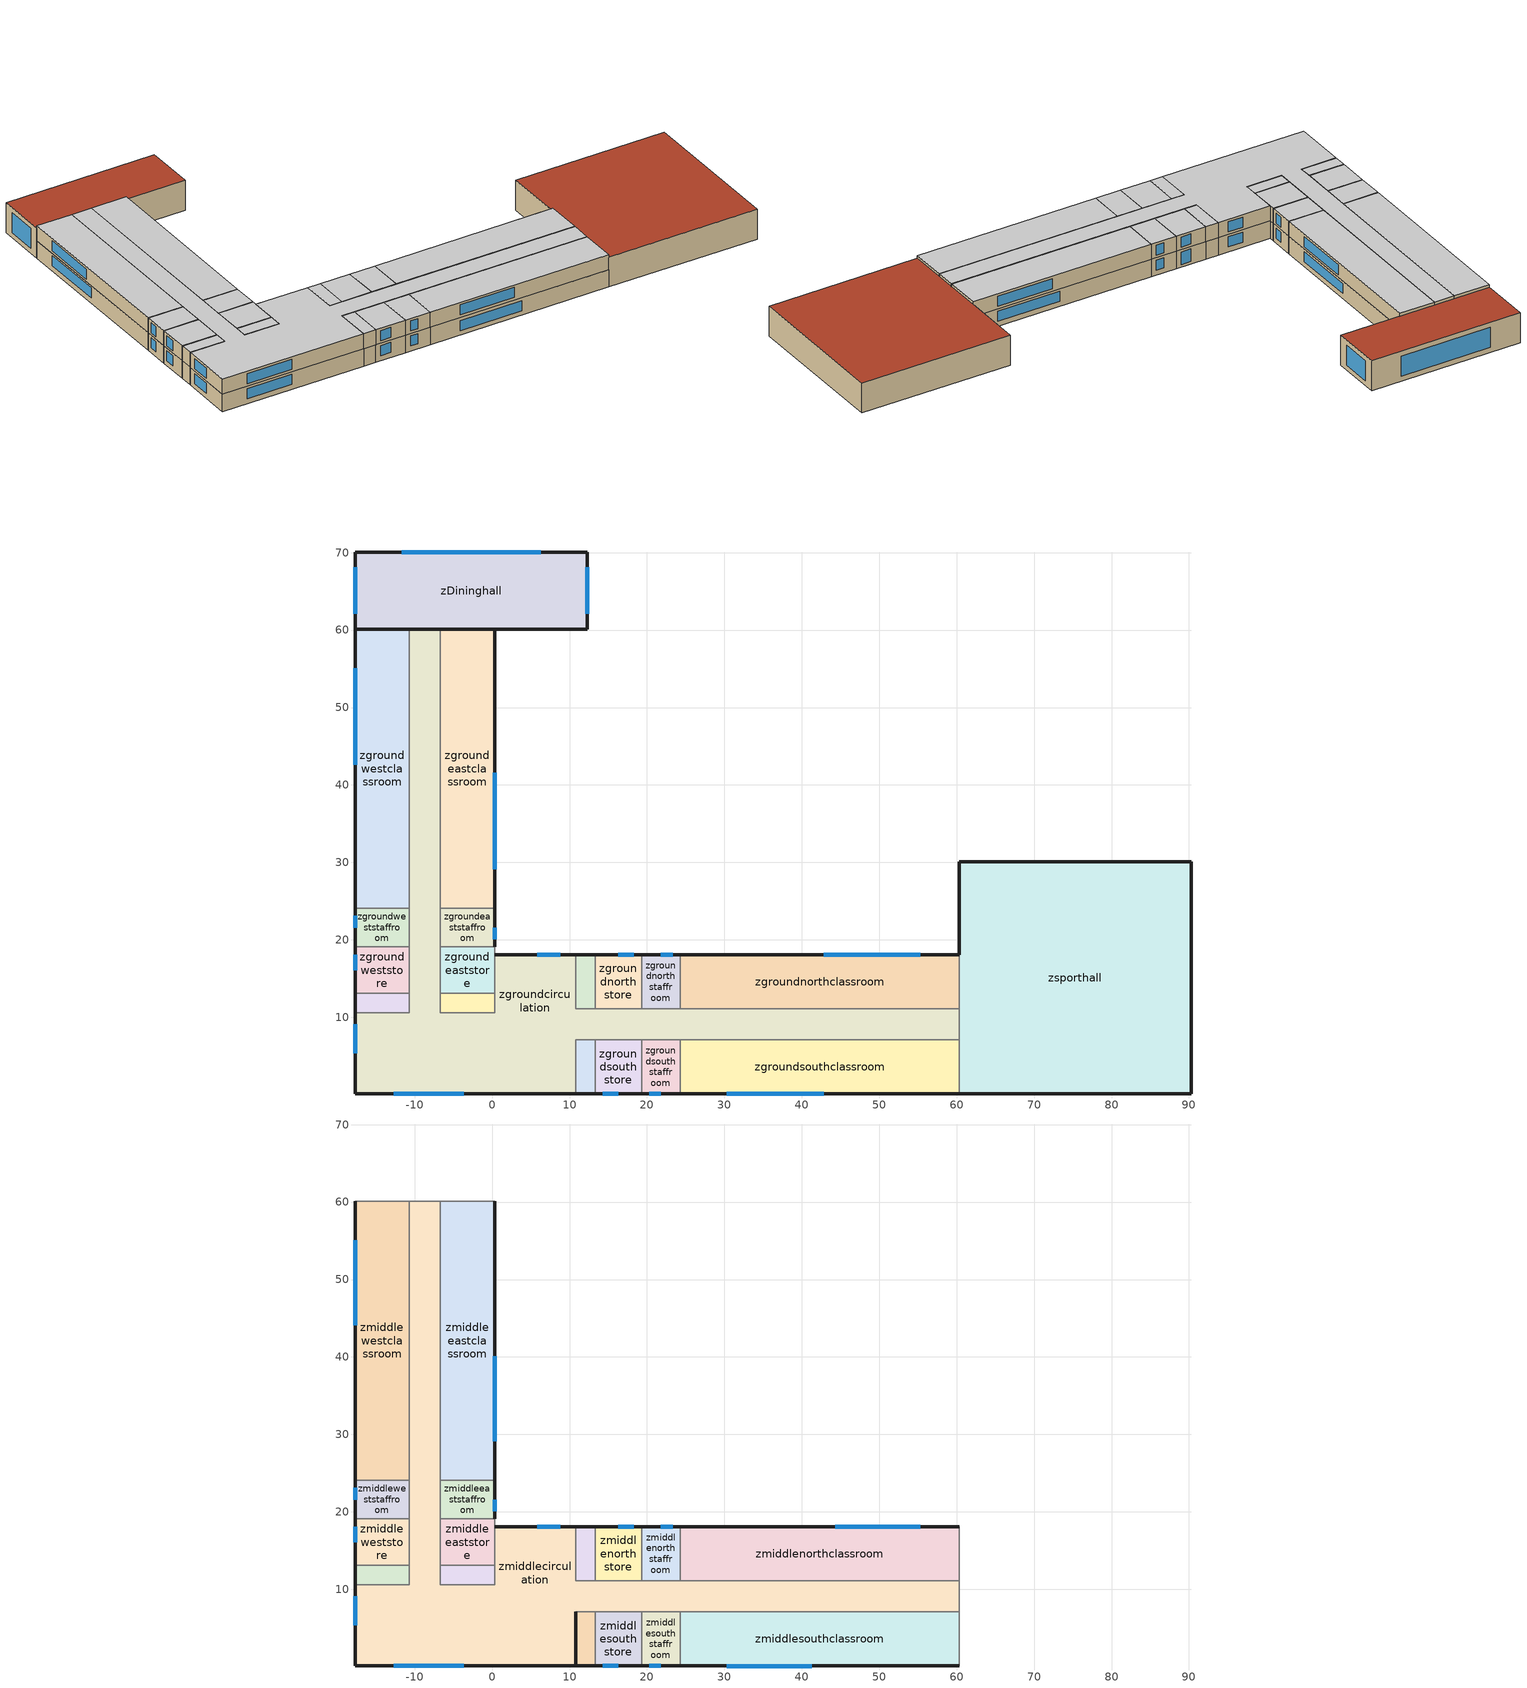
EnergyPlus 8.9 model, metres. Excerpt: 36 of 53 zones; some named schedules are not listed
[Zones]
zDininghall
 floor ground (Exterior Floor): 12.31,70.09 12.31,60.09 -17.69,60.09 -17.69,70.09 z0
 wall outside (Exterior Wall): 12.31,60.09 12.31,70.09 -17.69,70.09 -17.69,60.09 12.31,60.09 z0:6
 window (Exterior Window): -17.69,68.09 -17.69,62.09 / 6.31,70.09 -11.69,70.09 / 12.31,62.09 12.31,68.09 z1:5
 roof outside (Exterior Roof): -17.69,70.09 -17.69,60.09 12.31,60.09 12.31,70.09 z6
zgroundeastclassroom
 floor ground (Exterior Floor): 0.31,60.09 0.31,24.09 -6.69,24.09 -6.69,60.09 z0
 wall outside (Exterior Wall): 0.31,24.09 0.31,60.09 z0:3.5
 wall adiabatic (Interior Wall): 0.31,60.09 -6.69,60.09 -6.69,24.09 0.31,24.09 z0:3.5
 window (Exterior Window): 0.31,29.09 0.31,41.59 z1:3
 ceiling adiabatic (Interior Ceiling): -6.69,60.09 -6.69,24.09 0.31,24.09 0.31,60.09 z3.5
zgroundweststaffroom
 floor ground (Exterior Floor): -10.69,24.09 -10.69,19.09 -17.69,19.09 -17.69,24.09 z0
 wall outside (Exterior Wall): -17.69,24.09 -17.69,19.09 z0:3.5
 wall adiabatic (Interior Wall): -17.69,19.09 -10.69,19.09 -10.69,24.09 -17.69,24.09 z0:3.5
 window (Exterior Window): -17.69,23.09 -17.69,21.59 z1:3
 ceiling adiabatic (Interior Ceiling): -17.69,24.09 -17.69,19.09 -10.69,19.09 -10.69,24.09 z3.5
zgroundwestclassroom
 floor ground (Exterior Floor): -10.69,60.09 -10.69,24.09 -17.69,24.09 -17.69,60.09 z0
 wall outside (Exterior Wall): -17.69,60.09 -17.69,24.09 z0:3.5
 wall adiabatic (Interior Wall): -17.69,24.09 -10.69,24.09 -10.69,60.09 -17.69,60.09 z0:3.5
 window (Exterior Window): -17.69,55.09 -17.69,42.59 z1:3
 ceiling adiabatic (Interior Ceiling): -17.69,60.09 -17.69,24.09 -10.69,24.09 -10.69,60.09 z3.5
zgroundweststore
 floor ground (Exterior Floor): -10.69,19.09 -10.69,13.09 -17.69,13.09 -17.69,19.09 z0
 wall outside (Exterior Wall): -17.69,19.09 -17.69,13.09 z0:3.5
 wall adiabatic (Interior Wall): -17.69,13.09 -10.69,13.09 -10.69,19.09 -17.69,19.09 z0:3.5
 window (Exterior Window): -17.69,18.09 -17.69,16.09 z1:3
 roof outside (Exterior Roof): -17.69,19.09 -17.69,13.09 -10.69,13.09 -10.69,19.09 z3.5
zgroundwesttoilet
 floor ground (Exterior Floor): -10.69,13.09 -10.69,10.59 -17.69,10.59 -17.69,13.09 z0
 wall outside (Exterior Wall): -17.69,13.09 -17.69,10.59 z0:3.5
 wall adiabatic (Interior Wall): -17.69,10.59 -10.69,10.59 -10.69,13.09 -17.69,13.09 z0:3.5
 ceiling adiabatic (Interior Ceiling): -17.69,13.09 -17.69,10.59 -10.69,10.59 -10.69,13.09 z3.5
zgroundeasttoilet
 floor ground (Exterior Floor): 0.31,13.09 0.31,10.59 -6.69,10.59 -6.69,13.09 z0
 wall adiabatic (Exterior Wall): 0.31,13.09 -6.69,13.09 z0:3.5
 wall adiabatic (Interior Wall): -6.69,13.09 -6.69,10.59 0.31,10.59 0.31,13.09 z0:3.5
 ceiling adiabatic (Interior Ceiling): -6.69,13.09 -6.69,10.59 0.31,10.59 0.31,13.09 z3.5
zgroundeaststore
 floor ground (Exterior Floor): 0.31,19.09 0.31,13.09 -6.69,13.09 -6.69,19.09 z0
 wall adiabatic (Interior Wall): -6.69,19.09 -6.69,13.09 0.31,13.09 0.31,19.09 -6.69,19.09 z0:3.5
 ceiling adiabatic (Interior Ceiling): -6.69,19.09 -6.69,13.09 0.31,13.09 0.31,19.09 z3.5
zgroundeaststaffroom
 floor ground (Exterior Floor): 0.31,24.09 0.31,19.09 -6.69,19.09 -6.69,24.09 z0
 wall outside (Exterior Wall): 0.31,19.09 0.31,24.09 z0:3.5
 wall adiabatic (Interior Wall): 0.31,24.09 -6.69,24.09 -6.69,19.09 0.31,19.09 z0:3.5
 window (Exterior Window): 0.31,20.09 0.31,21.59 z1:3
 ceiling adiabatic (Interior Ceiling): -6.69,24.09 -6.69,19.09 0.31,19.09 0.31,24.09 z3.5
zgroundnorthclassroom
 floor ground (Exterior Floor): 60.31,18.09 60.31,11.09 24.31,11.09 24.31,18.09 z0
 wall outside (Exterior Wall): 60.31,18.09 24.31,18.09 z0:3.5
 wall adiabatic (Interior Wall): 24.31,18.09 24.31,11.09 60.31,11.09 60.31,18.09 z0:3.5
 window (Exterior Window): 55.31,18.09 42.81,18.09 z1:3
 ceiling adiabatic (Interior Ceiling): 24.31,18.09 24.31,11.09 60.31,11.09 60.31,18.09 z3.5
zgroundnorthstaffroom
 floor ground (Exterior Floor): 24.31,18.09 24.31,11.09 19.31,11.09 19.31,18.09 z0
 wall outside (Exterior Wall): 24.31,18.09 19.31,18.09 z0:3.5
 wall adiabatic (Interior Wall): 19.31,18.09 19.31,11.09 24.31,11.09 24.31,18.09 z0:3.5
 window (Exterior Window): 23.31,18.09 21.81,18.09 z1:3
 ceiling adiabatic (Interior Ceiling): 19.31,18.09 19.31,11.09 24.31,11.09 24.31,18.09 z3.5
zgroundnorthstore
 floor ground (Exterior Floor): 19.31,18.09 19.31,11.09 13.31,11.09 13.31,18.09 z0
 wall outside (Exterior Wall): 19.31,18.09 13.31,18.09 z0:3.5
 wall adiabatic (Interior Wall): 13.31,18.09 13.31,11.09 19.31,11.09 19.31,18.09 z0:3.5
 window (Exterior Window): 18.31,18.09 16.31,18.09 z0.5:3
 ceiling adiabatic (Interior Ceiling): 13.31,18.09 13.31,11.09 19.31,11.09 19.31,18.09 z3.5
zgroundnorthtoilet
 floor ground (Exterior Floor): 13.31,18.09 13.31,11.09 10.81,11.09 10.81,18.09 z0
 wall outside (Exterior Wall): 13.31,18.09 10.81,18.09 z0:3.5
 wall adiabatic (Interior Wall): 10.81,18.09 10.81,11.09 13.31,11.09 13.31,18.09 z0:3.5
 ceiling adiabatic (Interior Ceiling): 10.81,18.09 10.81,11.09 13.31,11.09 13.31,18.09 z3.5
zgroundsouthtoilet
 floor ground (Exterior Floor): 13.31,7.09 13.31,0.09 10.81,0.09 10.81,7.09 z0
 wall outside (Exterior Wall): 10.81,0.09 13.31,0.09 z0:3.5
 wall adiabatic (Interior Wall): 13.31,0.09 13.31,7.09 10.81,7.09 10.81,0.09 z0:3.5
 ceiling adiabatic (Interior Ceiling): 10.81,7.09 10.81,0.09 13.31,0.09 13.31,7.09 z3.5
zgroundsouthstaffroom
 floor ground (Exterior Floor): 24.31,7.09 24.31,0.09 19.31,0.09 19.31,7.09 z0
 wall outside (Exterior Wall): 19.31,0.09 24.31,0.09 z0:3.5
 wall adiabatic (Interior Wall): 24.31,0.09 24.31,7.09 19.31,7.09 19.31,0.09 z0:3.5
 window (Exterior Window): 20.31,0.09 21.81,0.09 z1:3
 ceiling adiabatic (Interior Ceiling): 19.31,7.09 19.31,0.09 24.31,0.09 24.31,7.09 z3.5
zgroundsouthstore
 floor ground (Exterior Floor): 19.31,7.09 19.31,0.09 13.31,0.09 13.31,7.09 z0
 wall outside (Exterior Wall): 13.31,0.09 19.31,0.09 z0:3.5
 wall adiabatic (Interior Wall): 19.31,0.09 19.31,7.09 13.31,7.09 13.31,0.09 z0:3.5
 window (Exterior Window): 14.31,0.09 16.31,0.09 z1:3
 ceiling adiabatic (Interior Ceiling): 13.31,7.09 13.31,0.09 19.31,0.09 19.31,7.09 z3.5
zgroundsouthclassroom
 floor ground (Exterior Floor): 60.31,7.09 60.31,0.09 24.31,0.09 24.31,7.09 z0
 wall outside (Exterior Wall): 24.31,0.09 60.31,0.09 z0:3.5
 wall adiabatic (Interior Wall): 60.31,0.09 60.31,7.09 24.31,7.09 24.31,0.09 z0:3.5
 window (Exterior Window): 30.31,0.09 42.81,0.09 z0.8:2.8
 ceiling adiabatic (Interior Ceiling): 24.31,7.09 24.31,0.09 60.31,0.09 60.31,7.09 z3.5
zsporthall
 floor ground (Exterior Floor): 90.31,30.09 90.31,0.09 60.31,0.09 60.31,30.09 z0
 wall outside (Exterior Wall): 60.31,0.09 90.31,0.09 90.31,30.09 60.31,30.09 60.31,18.09 z0:6
 wall adiabatic (Interior Wall): 60.31,18.09 60.31,0.09 z0:6
 roof outside (Exterior Roof): 60.31,30.09 60.31,0.09 90.31,0.09 90.31,30.09 z6
zgroundcirculation
 floor ground (Exterior Floor): 60.31,11.09 60.31,7.09 10.81,7.09 10.81,0.09 -17.69,0.09 -17.69,10.59 -10.69,10.59 -10.69,60.09 -6.69,60.09 -6.69,10.59 0.31,10.59 0.31,18.09 10.81,18.09 10.81,11.09 z0
 wall outside (Exterior Wall): 10.81,18.09 0.31,18.09 / -17.69,10.59 -17.69,0.09 10.81,0.09 z0:3.5
 wall adiabatic (Interior Wall): 0.31,18.09 0.31,10.59 -6.69,10.59 -6.69,60.09 -10.69,60.09 -10.69,10.59 -17.69,10.59 / 10.81,0.09 10.81,7.09 60.31,7.09 60.31,11.09 10.81,11.09 10.81,18.09 z0:3.5
 window (Exterior Window): -12.69,0.09 -3.69,0.09 / -17.69,9.09 -17.69,5.34 / 8.81,18.09 5.81,18.09 z1:3
 ceiling adiabatic (Interior Ceiling): -10.69,60.09 -10.69,10.59 -17.69,10.59 -17.69,0.09 10.81,0.09 10.81,7.09 60.31,7.09 60.31,11.09 10.81,11.09 10.81,18.09 0.31,18.09 0.31,10.59 -6.69,10.59 -6.69,60.09 z3.5
zmiddlewestclassroom
 floor adiabatic (Interior Floor): -10.69,60.09 -10.69,24.09 -17.69,24.09 -17.69,60.09 z3.5
 wall outside (Exterior Wall): -17.69,60.09 -17.69,24.09 z3.5:6.5
 wall adiabatic (Interior Wall): -17.69,24.09 -10.69,24.09 -10.69,60.09 -17.69,60.09 z3.5:6.5
 window (Exterior Window): -17.69,55.09 -17.69,44.09 z4:6
 ceiling adiabatic (Interior Ceiling): -17.69,60.09 -17.69,24.09 -10.69,24.09 -10.69,60.09 z6.5
zmiddleweststaffroom
 floor adiabatic (Interior Floor): -10.69,24.09 -10.69,19.09 -17.69,19.09 -17.69,24.09 z3.5
 wall outside (Exterior Wall): -17.69,24.09 -17.69,19.09 z3.5:6.5
 wall adiabatic (Interior Wall): -17.69,19.09 -10.69,19.09 -10.69,24.09 -17.69,24.09 z3.5:6.5
 window (Exterior Window): -17.69,23.09 -17.69,21.59 z4:6
 ceiling adiabatic (Interior Ceiling): -17.69,24.09 -17.69,19.09 -10.69,19.09 -10.69,24.09 z6.5
zmiddleweststore
 floor adiabatic (Interior Floor): -10.69,19.09 -10.69,13.09 -17.69,13.09 -17.69,19.09 z3.5
 wall outside (Exterior Wall): -17.69,19.09 -17.69,13.09 z3.5:6.5
 wall adiabatic (Interior Wall): -17.69,13.09 -10.69,13.09 -10.69,19.09 -17.69,19.09 z3.5:6.5
 window (Exterior Window): -17.69,18.09 -17.69,16.09 z4:6
 ceiling adiabatic (Interior Ceiling): -17.69,19.09 -17.69,13.09 -10.69,13.09 -10.69,19.09 z6.5
zmiddlewesttoilet
 floor adiabatic (Interior Floor): -10.69,13.09 -10.69,10.59 -17.69,10.59 -17.69,13.09 z3.5
 wall outside (Exterior Wall): -17.69,13.09 -17.69,10.59 z3.5:6.5
 wall adiabatic (Interior Wall): -17.69,10.59 -10.69,10.59 -10.69,13.09 -17.69,13.09 z3.5:6.5
 ceiling adiabatic (Interior Ceiling): -17.69,13.09 -17.69,10.59 -10.69,10.59 -10.69,13.09 z6.5
zmiddlenorthstaffroom
 floor adiabatic (Interior Floor): 24.31,18.09 24.31,11.09 19.31,11.09 19.31,18.09 z3.5
 wall outside (Exterior Wall): 24.31,18.09 19.31,18.09 z3.5:6.5
 wall adiabatic (Interior Wall): 19.31,18.09 19.31,11.09 24.31,11.09 24.31,18.09 z3.5:6.5
 window (Exterior Window): 23.31,18.09 21.81,18.09 z4:6
 ceiling adiabatic (Interior Ceiling): 19.31,18.09 19.31,11.09 24.31,11.09 24.31,18.09 z6.5
zmiddlenorthclassroom
 floor adiabatic (Interior Floor): 60.31,18.09 60.31,11.09 24.31,11.09 24.31,18.09 z3.5
 wall outside (Exterior Wall): 60.31,18.09 24.31,18.09 z3.5:6.5
 wall adiabatic (Interior Wall): 24.31,18.09 24.31,11.09 60.31,11.09 60.31,18.09 z3.5:6.5
 window (Exterior Window): 55.31,18.09 44.31,18.09 z4:6
 ceiling adiabatic (Interior Ceiling): 24.31,18.09 24.31,11.09 60.31,11.09 60.31,18.09 z6.5
zmiddlenorthtoiler
 floor adiabatic (Interior Floor): 13.31,18.09 13.31,11.09 10.81,11.09 10.81,18.09 z3.5
 wall outside (Exterior Wall): 13.31,18.09 10.81,18.09 z3.5:6.5
 wall adiabatic (Interior Wall): 10.81,18.09 10.81,11.09 13.31,11.09 13.31,18.09 z3.5:6.5
 ceiling adiabatic (Interior Ceiling): 10.81,18.09 10.81,11.09 13.31,11.09 13.31,18.09 z6.5
zmiddlenorthstore
 floor adiabatic (Interior Floor): 19.31,18.09 19.31,11.09 13.31,11.09 13.31,18.09 z3.5
 wall outside (Exterior Wall): 19.31,18.09 13.31,18.09 z3.5:6.5
 wall adiabatic (Interior Wall): 13.31,18.09 13.31,11.09 19.31,11.09 19.31,18.09 z3.5:6.5
 window (Exterior Window): 18.31,18.09 16.31,18.09 z4:6
 ceiling adiabatic (Interior Ceiling): 13.31,18.09 13.31,11.09 19.31,11.09 19.31,18.09 z6.5
zmiddlesouthclassroom
 floor adiabatic (Interior Floor): 60.31,7.09 60.31,0.09 24.31,0.09 24.31,7.09 z3.5
 wall outside (Exterior Wall): 24.31,0.09 60.31,0.09 z3.5:6.5
 wall adiabatic (Interior Wall): 60.31,0.09 60.31,7.09 24.31,7.09 24.31,0.09 z3.5:6.5
 window (Exterior Window): 30.31,0.09 41.31,0.09 z4:6
 ceiling adiabatic (Interior Ceiling): 24.31,7.09 24.31,0.09 60.31,0.09 60.31,7.09 z6.5
zmiddlesouthstaffroom
 floor adiabatic (Interior Floor): 24.31,7.09 24.31,0.09 19.31,0.09 19.31,7.09 z3.5
 wall outside (Exterior Wall): 19.31,0.09 24.31,0.09 z3.5:6.5
 wall adiabatic (Interior Wall): 24.31,0.09 24.31,7.09 19.31,7.09 19.31,0.09 z3.5:6.5
 window (Exterior Window): 20.31,0.09 21.81,0.09 z4:6
 ceiling adiabatic (Interior Ceiling): 19.31,7.09 19.31,0.09 24.31,0.09 24.31,7.09 z6.5
zmiddlesouthtoilet
 floor adiabatic (Interior Floor): 13.31,7.09 13.31,0.09 10.81,0.09 10.81,7.09 z3.5
 wall outside (Exterior Wall): 10.81,0.09 13.31,0.09 z3.5:6.5
 wall outside (Interior Wall): 10.81,7.09 10.81,0.09 z3.5:6.5
 wall adiabatic (Interior Wall): 13.31,0.09 13.31,7.09 10.81,7.09 z3.5:6.5
 ceiling adiabatic (Interior Ceiling): 10.81,7.09 10.81,0.09 13.31,0.09 13.31,7.09 z6.5
zmiddlesouthstore
 floor adiabatic (Interior Floor): 19.31,7.09 19.31,0.09 13.31,0.09 13.31,7.09 z3.5
 wall outside (Exterior Wall): 13.31,0.09 19.31,0.09 z3.5:6.5
 wall adiabatic (Interior Wall): 19.31,0.09 19.31,7.09 13.31,7.09 13.31,0.09 z3.5:6.5
 window (Exterior Window): 14.31,0.09 16.31,0.09 z4:6
 ceiling adiabatic (Interior Ceiling): 13.31,7.09 13.31,0.09 19.31,0.09 19.31,7.09 z6.5
zmiddlecirculation
 floor adiabatic (Interior Floor): 60.31,11.09 60.31,7.09 10.81,7.09 10.81,0.09 -17.69,0.09 -17.69,10.59 -10.69,10.59 -10.69,60.09 -6.69,60.09 -6.69,10.59 0.31,10.59 0.31,18.09 10.81,18.09 10.81,11.09 z3.5
 wall outside (Exterior Wall): -17.69,10.59 -17.69,0.09 10.81,0.09 / 10.81,18.09 0.31,18.09 z3.5:6.5
 wall adiabatic (Interior Wall): 10.81,0.09 10.81,7.09 60.31,7.09 60.31,11.09 10.81,11.09 10.81,18.09 / 0.31,18.09 0.31,10.59 -6.69,10.59 -6.69,60.09 -10.69,60.09 -10.69,10.59 -17.69,10.59 z3.5:6.5
 window (Exterior Window): -12.69,0.09 -3.69,0.09 / -17.69,9.09 -17.69,5.34 / 8.81,18.09 5.81,18.09 z4:6
 ceiling adiabatic (Interior Ceiling): -10.69,60.09 -10.69,10.59 -17.69,10.59 -17.69,0.09 10.81,0.09 10.81,7.09 60.31,7.09 60.31,11.09 10.81,11.09 10.81,18.09 0.31,18.09 0.31,10.59 -6.69,10.59 -6.69,60.09 z6.5
zmiddleeaststaffroom
 floor adiabatic (Interior Floor): 0.31,24.09 0.31,19.09 -6.69,19.09 -6.69,24.09 z3.5
 wall outside (Exterior Wall): 0.31,19.09 0.31,24.09 z3.5:6.5
 wall adiabatic (Interior Wall): 0.31,24.09 -6.69,24.09 -6.69,19.09 0.31,19.09 z3.5:6.5
 window (Exterior Window): 0.31,20.09 0.31,21.59 z4:6
 ceiling adiabatic (Interior Ceiling): -6.69,24.09 -6.69,19.09 0.31,19.09 0.31,24.09 z6.5
zmiddleeastclassroom
 floor ground (Exterior Floor): 0.31,60.09 0.31,24.09 -6.69,24.09 -6.69,60.09 z3.5
 wall outside (Exterior Wall): 0.31,24.09 0.31,60.09 z3.5:6.5
 wall adiabatic (Interior Wall): 0.31,60.09 -6.69,60.09 -6.69,24.09 0.31,24.09 z3.5:6.5
 window (Exterior Window): 0.31,29.09 0.31,40.09 z4:6
 ceiling adiabatic (Interior Ceiling): -6.69,60.09 -6.69,24.09 0.31,24.09 0.31,60.09 z6.5
zmiddleeaststore
 floor adiabatic (Interior Floor): 0.31,19.09 0.31,13.09 -6.69,13.09 -6.69,19.09 z3.5
 wall adiabatic (Interior Wall): 0.31,19.09 -6.69,19.09 -6.69,13.09 0.31,13.09 0.31,19.09 z3.5:6.5
 ceiling adiabatic (Interior Ceiling): -6.69,19.09 -6.69,13.09 0.31,13.09 0.31,19.09 z6.5
zmiddleeasttoilet
 floor adiabatic (Interior Floor): 0.31,13.09 0.31,10.59 -6.69,10.59 -6.69,13.09 z3.5
 wall adiabatic (Interior Wall): 0.31,10.59 0.31,13.09 -6.69,13.09 -6.69,10.59 0.31,10.59 z3.5:6.5
 ceiling adiabatic (Interior Ceiling): -6.69,13.09 -6.69,10.59 0.31,10.59 0.31,13.09 z6.5
[Building]
SecondarySchool900: North Axis {deg}=0; Terrain=City; Loads Convergence Tolerance Value=0.04; Temperature Convergence Tolerance Value {deltaC}=0.4; Solar Distribution=MinimalShadowing; Maximum Number of Warmup Days=25; Minimum Number of Warmup Days=6
[Site:Location]
LONDON/GATWICK_GBR Design_Conditions: Latitude {deg}=51.15; Longitude {deg}=-0.18; Time Zone {hr}=0; Elevation {m}=62
[SizingPeriod:DesignDay] Day of Month=21; Humidity Condition Type=Wetbulb; Barometric Pressure {Pa}=100582; Rain Indicator=No; Snow Indicator=No; Daylight Saving Time Indicator=No; Solar Model Indicator=ASHRAEClearSky
Name | Month | Day Type | Maximum Dry-Bulb Temperature {C} | Daily Dry-Bulb Temperature Range {deltaC} | Wetbulb or DewPoint at Maximum Dry-Bulb {C} | Wind Speed {m/s} | Wind Direction {deg} | Sky Clearness
LONDON/GATWICK Ann Clg .4% Condns DB=>MWB | 7 | SummerDesignDay | 27.2 | 9.7 | 18.7 | 3.5 | 90 | 1
LONDON/GATWICK Ann Htg 99.6% Condns DB | 2 | WinterDesignDay | -4.6 | 0 | -4.6 | 1.5 | 80 | 0
[Site:GroundTemperature:BuildingSurface]
12, 14, 16, 16, 17, 18, 21, 20, 19, 18, 16, 14
[Material]
Name | Roughness | Thickness {m} | Conductivity {W/m-K} | Density {kg/m3} | Specific Heat {J/kg-K} | Thermal Absorptance | Solar Absorptance | Visible Absorptance
I01 25mm insulation board | MediumRough | 0.0254 | 0.03 | 43 | 1210
I02 50mm insulation board | MediumRough | 0.0508 | 0.03 | 43 | 1210
G01a 19mm gypsum board | MediumSmooth | 0.019 | 0.16 | 800 | 1090
M11 100mm lightweight concrete | MediumRough | 0.1016 | 0.53 | 1280 | 840
F16 Acoustic tile | MediumSmooth | 0.0191 | 0.06 | 368 | 590
M01 100mm brick | MediumRough | 0.1016 | 0.89 | 1920 | 790
M15 200mm heavyweight concrete | MediumRough | 0.2032 | 1.95 | 2240 | 900
PlywoodFeature | MediumSmooth | 0.3 | 0.12 | 544 | 1210 | 0.9 | 0.7 | 0.7
[Material:AirGap]
Name | Thermal Resistance {m2-K/W}
F04 Wall air space resistance | 0.15
F05 Ceiling air space resistance | 0.18
[WindowMaterial:Glazing] Optical Data Type=SpectralAverage; Infrared Transmittance at Normal Incidence=0; Front Side Infrared Hemispherical Emissivity=0.84; Back Side Infrared Hemispherical Emissivity=0.84; Conductivity {W/m-K}=0.9
Name | Thickness {m} | Solar Transmittance at Normal Incidence | Front Side Solar Reflectance at Normal Incidence | Back Side Solar Reflectance at Normal Incidence | Visible Transmittance at Normal Incidence | Front Side Visible Reflectance at Normal Incidence | Back Side Visible Reflectance at Normal Incidence
Clear 3mm | 0.003 | 0.837 | 0.075 | 0.075 | 0.898 | 0.081 | 0.081
CLEAR 6MM | 0.006 | 0.775 | 0.071 | 0.071 | 0.881 | 0.08 | 0.08
[WindowMaterial:Gas]
AIR 6MM: Gas Type=Air; Thickness {m}=0.0537
[WindowMaterial:Shade]
MEDIUM REFLECT - MEDIUM TRANS SHADE: Solar Transmittance=0.4; Solar Reflectance=0.5; Visible Transmittance=0.4; Visible Reflectance=0.5; Infrared Hemispherical Emissivity=0.9; Infrared Transmittance=0; Thickness {m}=0.005; Conductivity {W/m-K}=0.1; Shade to Glass Distance {m}=0.05; Top Opening Multiplier=0.5; Bottom Opening Multiplier=0.5; Left-Side Opening Multiplier=0.5; Right-Side Opening Multiplier=0.5; Airflow Permeability=0
[Construction]
Exterior Floor: M11 100mm lightweight concrete, M15 200mm heavyweight concrete
Interior Floor: F16 Acoustic tile, F05 Ceiling air space resistance, M11 100mm lightweight concrete
Exterior Wall: M01 100mm brick, M15 200mm heavyweight concrete, I01 25mm insulation board, F04 Wall air space resistance, G01a 19mm gypsum board
Interior Wall: G01a 19mm gypsum board, F04 Wall air space resistance, G01a 19mm gypsum board
Interior Ceiling: M11 100mm lightweight concrete, F05 Ceiling air space resistance, F16 Acoustic tile
Exterior Window: CLEAR 6MM
Exterior Roof: M01 100mm brick, M15 200mm heavyweight concrete, I02 50mm insulation board, F04 Wall air space resistance, G01a 19mm gypsum board
HydroponicUnits: PlywoodFeature
GreenhouseRoofWindow With Shading: CLEAR 3MM, AIR 6MM, CLEAR 3MM, MEDIUM REFLECT - MEDIUM TRANS SHADE
[WindowProperty:ShadingControl]
GreenhouseWindowShadingControl: Shading Type=InteriorShade; Construction with Shading=GreenhouseRoofWindow With Shading; Shading Control Type=OnIfHighZoneAirTemperature; Schedule=Always On; Setpoint {W/m2, W or deg C}=28; Shading Control Is Scheduled=No; Glare Control Is Active=No
[Zone] Multiplier=1
Name | Ceiling Height {m}
zDininghall | autocalculate
zgroundeastclassroom; zgroundweststaffroom; zgroundwestclassroom; zgroundweststore; zgroundwesttoilet; zgroundeasttoilet; zgroundeaststore; zgroundeaststaffroom; zgroundnorthclassroom; zgroundnorthstaffroom; zgroundnorthstore; zgroundnorthtoilet; zgroundsouthtoilet; zgroundsouthstaffroom; zgroundsouthstore; zgroundsouthclassroom; zsporthall; zgroundcirculation; zmiddlewestclassroom; zmiddleweststaffroom; zmiddleweststore; zmiddlewesttoilet; zmiddlenorthstaffroom; zmiddlenorthclassroom; zmiddlenorthtoiler; zmiddlenorthstore; zmiddlesouthclassroom; zmiddlesouthstaffroom; zmiddlesouthtoilet; zmiddlesouthstore; zmiddlecirculation; zmiddleeaststaffroom; zmiddleeastclassroom; zmiddleeaststore; zmiddleeasttoilet
[InternalMass]
HydroponicsMass: Construction=HydroponicUnits; Zone=zgroundweststaffroom; Surface Area {m2}=80
[People] Number of People Calculation Method=People/Area; Sensible Heat Fraction=autocalculate; Carbon Dioxide Generation Rate {m3/s-W}=3.82e-08; Enable ASHRAE 55 Comfort Warnings=No; Mean Radiant Temperature Calculation Type=ZoneAveraged; Clothing Insulation Calculation Method=ClothingInsulationSchedule
Name | Zone or ZoneList | Number of People Schedule | People per Zone Floor Area {person/m2} | Fraction Radiant | Activity Level Schedule
ZDININGHALL occupancy | zDininghall | SecSchl_EatDrink_Occ | 0.2 | 0.39 | diningactivity
ZMIDDLESOUTHCLASSROOM occupancy | zmiddlesouthclassroom | SecSchl_ClassRm_Occ | 0.55 | 0.5 | classactivity
ZSPORTHALL occupancy | zsporthall | SecSchl_DrySptHall_Occ | 0.05 | 0.66 | sportactivity
[Lights] Design Level Calculation Method=Watts/Area; Return Air Fraction=0; Fraction Radiant=0.42; Fraction Visible=0.18; Fraction Replaceable=1; Return Air Fraction Calculated from Plenum Temperature=No; Return Air Fraction Function of Plenum Temperature Coefficient 1=0; Return Air Fraction Function of Plenum Temperature Coefficient 2 {1/K}=0
Name | Zone or ZoneList | Schedule | Watts per Zone Floor Area {W/m2}
ZDININGHALL light | zDininghall | SecSchl_EatDrink_Light | 3.75
ZGROUNDCIRCULATION light | zgroundcirculation | SecSchl_Circulation_Light | 2.5
ZGROUNDEASTCLASSROOM light | zgroundeastclassroom | SecSchl_ClassRm_Light | 7.5
ZGROUNDEASTSTAFFROOM light | zgroundeaststaffroom | SecSchl_OpenOff_Light | 12.5
ZGROUNDEASTSTORE light | zgroundeaststore | SecSchl_Store_Light | 1.25
ZGROUNDEASTTOILET light | zgroundeasttoilet | SecSchl_Toilet_Light | 2.5
ZGROUNDNORTHCLASSROOM light | zgroundnorthclassroom | SecSchl_ClassRm_Light | 7.5
ZGROUNDNORTHSTAFFROOM light | zgroundnorthstaffroom | SecSchl_OpenOff_Light | 12.5
ZGROUNDNORTHSTORE light | zgroundnorthstore | SecSchl_Store_Light | 1.25
ZGROUNDNORTHTOILET light | zgroundnorthtoilet | SecSchl_Toilet_Light | 2.5
ZGROUNDSOUTHCLASSROOM light | zgroundsouthclassroom | SecSchl_ClassRm_Light | 7.5
ZGROUNDSOUTHSTAFFROOM light | zgroundsouthstaffroom | SecSchl_OpenOff_Light | 12.5
ZGROUNDSOUTHSTORE light | zgroundsouthstore | SecSchl_Store_Light | 1.25
ZGROUNDSOUTHTOILET light | zgroundsouthtoilet | SecSchl_Toilet_Light | 2.5
ZGROUNDWESTCLASSROOM light | zgroundwestclassroom | SecSchl_ClassRm_Light | 7.5
ZGROUNDWESTSTAFFROOM light | zgroundweststaffroom | SecSchl_OpenOff_Light | 12.5
ZGROUNDWESTSTORE light | zgroundweststore | SecSchl_Store_Light | 1.25
ZGROUNDWESTTOILET light | zgroundwesttoilet | SecSchl_Toilet_Light | 2.5
ZMIDDLECIRCULATION light | zmiddlecirculation | SecSchl_Circulation_Light | 2.5
ZMIDDLEEASTCLASSROOM light | zmiddleeastclassroom | SecSchl_ClassRm_Light | 7.5
ZMIDDLEEASTSTAFFROOM light | zmiddleeaststaffroom | SecSchl_OpenOff_Light | 12.5
ZMIDDLEEASTSTORE light | zmiddleeaststore | SecSchl_Store_Light | 1.25
ZMIDDLEEASTTOILET light | zmiddleeasttoilet | SecSchl_Toilet_Light | 2.5
ZMIDDLENORTHCLASSROOM light | zmiddlenorthclassroom | SecSchl_ClassRm_Light | 7.5
ZMIDDLENORTHSTAFFROOM light | zmiddlenorthstaffroom | SecSchl_OpenOff_Light | 12.5
ZMIDDLENORTHSTORE light | zmiddlenorthstore | SecSchl_Store_Light | 1.25
ZMIDDLENORTHTOILER light | zmiddlenorthtoiler | SecSchl_Toilet_Light | 2.5
ZMIDDLESOUTHCLASSROOM light | zmiddlesouthclassroom | SecSchl_ClassRm_Light | 7.5
ZMIDDLESOUTHSTAFFROOM light | zmiddlesouthstaffroom | SecSchl_OpenOff_Light | 12.5
ZMIDDLESOUTHSTORE light | zmiddlesouthstore | SecSchl_Store_Light | 1.25
ZMIDDLESOUTHTOILET light | zmiddlesouthtoilet | SecSchl_Toilet_Light | 2.5
ZMIDDLEWESTCLASSROOM light | zmiddlewestclassroom | SecSchl_ClassRm_Light | 7.5
ZMIDDLEWESTSTAFFROOM light | zmiddleweststaffroom | SecSchl_OpenOff_Light | 12.5
ZMIDDLEWESTSTORE light | zmiddleweststore | SecSchl_Store_Light | 1.25
ZMIDDLEWESTTOILET light | zmiddlewesttoilet | SecSchl_Toilet_Light | 2.5
ZSPORTHALL light | zsporthall | SecSchl_DrySptHall_Light | 7.5
[ElectricEquipment] Design Level Calculation Method=Watts/Area; Fraction Latent=0; Fraction Radiant=0.5; Fraction Lost=0
Name | Zone or ZoneList | Schedule | Watts per Zone Floor Area {W/m2}
ZDININGHALL equip | zDininghall | SecSchl_EatDrink_Equip | 20
ZGROUNDCIRCULATION equip | zgroundcirculation | SecSchl_Circulation_Equip | 2
ZGROUNDEASTCLASSROOM equip | zgroundeastclassroom | SecSchl_ClassRm_Equip | 5
ZGROUNDEASTSTAFFROOM equip | zgroundeaststaffroom | SecSchl_OpenOff_Equip | 15
ZGROUNDEASTSTORE equip | zgroundeaststore | SecSchl_Store_Equip | 2
ZGROUNDEASTTOILET equip | zgroundeasttoilet | SecSchl_Toilet_Equip | 5
ZGROUNDNORTHCLASSROOM equip | zgroundnorthclassroom | SecSchl_ClassRm_Equip | 5
ZGROUNDNORTHSTAFFROOM equip | zgroundnorthstaffroom | SecSchl_OpenOff_Equip | 15
ZGROUNDNORTHSTORE equip | zgroundnorthstore | SecSchl_Store_Equip | 2
ZGROUNDNORTHTOILET equip | zgroundnorthtoilet | SecSchl_Toilet_Equip | 5
ZGROUNDSOUTHCLASSROOM equip | zgroundsouthclassroom | SecSchl_ClassRm_Equip | 5
ZGROUNDSOUTHSTAFFROOM equip | zgroundsouthstaffroom | SecSchl_OpenOff_Equip | 15
ZGROUNDSOUTHSTORE equip | zgroundsouthstore | SecSchl_Store_Equip | 2
ZGROUNDSOUTHTOILET equip | zgroundsouthtoilet | SecSchl_Toilet_Equip | 5
ZGROUNDWESTCLASSROOM equip | zgroundwestclassroom | SecSchl_ClassRm_Equip | 5
ZGROUNDWESTSTAFFROOM equip | zgroundweststaffroom | SecSchl_OpenOff_Equip | 15
ZGROUNDWESTSTORE equip | zgroundweststore | SecSchl_Store_Equip | 2
ZGROUNDWESTTOILET equip | zgroundwesttoilet | SecSchl_Toilet_Equip | 5
ZMIDDLECIRCULATION equip | zmiddlecirculation | SecSchl_Circulation_Equip | 2
ZMIDDLEEASTCLASSROOM equip | zmiddleeastclassroom | SecSchl_ClassRm_Equip | 5
ZMIDDLEEASTSTAFFROOM equip | zmiddleeaststaffroom | SecSchl_OpenOff_Equip | 15
ZMIDDLEEASTSTORE equip | zmiddleeaststore | SecSchl_Store_Equip | 2
ZMIDDLEEASTTOILET equip | zmiddleeasttoilet | SecSchl_Toilet_Equip | 5
ZMIDDLENORTHCLASSROOM equip | zmiddlenorthclassroom | SecSchl_ClassRm_Equip | 5
ZMIDDLENORTHSTAFFROOM equip | zmiddlenorthstaffroom | SecSchl_OpenOff_Equip | 15
ZMIDDLENORTHSTORE equip | zmiddlenorthstore | SecSchl_Store_Equip | 2
ZMIDDLENORTHTOILER equip | zmiddlenorthtoiler | SecSchl_Toilet_Equip | 5
ZMIDDLESOUTHCLASSROOM equip | zmiddlesouthclassroom | SecSchl_ClassRm_Equip | 5
ZMIDDLESOUTHSTAFFROOM equip | zmiddlesouthstaffroom | SecSchl_OpenOff_Equip | 15
ZMIDDLESOUTHSTORE equip | zmiddlesouthstore | SecSchl_Store_Equip | 2
ZMIDDLESOUTHTOILET equip | zmiddlesouthtoilet | SecSchl_Toilet_Equip | 5
ZMIDDLEWESTCLASSROOM equip | zmiddlewestclassroom | SecSchl_ClassRm_Equip | 5
ZMIDDLEWESTSTAFFROOM equip | zmiddleweststaffroom | SecSchl_OpenOff_Equip | 15
ZMIDDLEWESTSTORE equip | zmiddleweststore | SecSchl_Store_Equip | 2
ZMIDDLEWESTTOILET equip | zmiddlewesttoilet | SecSchl_Toilet_Equip | 5
ZSPORTHALL equip | zsporthall | SecSchl_DrySptHall_Equip | 2
[ZoneInfiltration:DesignFlowRate] Schedule=INFIL_SCH; Design Flow Rate Calculation Method=AirChanges/Hour; Air Changes per Hour {1/hr}=0.3; Constant Term Coefficient=1; Temperature Term Coefficient=0; Velocity Term Coefficient=0; Velocity Squared Term Coefficient=0
Name | Zone or ZoneList
ZDININGHALL infiltration | zDininghall
zsporthall infiltration | zsporthall
ZMIDDLESOUTHCLASSROOM infiltration | zmiddlesouthclassroom
[ZoneVentilation:DesignFlowRate] Ventilation Type=Natural; Fan Pressure Rise {Pa}=0; Fan Total Efficiency=1; Constant Term Coefficient=1; Temperature Term Coefficient=0; Velocity Squared Term Coefficient=0; Minimum Indoor Temperature {C}=-100; Maximum Indoor Temperature {C}=100; Delta Temperature {deltaC}=-100; Minimum Outdoor Temperature {C}=-100; Maximum Outdoor Temperature {C}=100; Maximum Wind Speed {m/s}=40
Name | Zone or ZoneList | Schedule | Design Flow Rate Calculation Method | Flow Rate per Zone Floor Area {m3/s-m2} | Velocity Term Coefficient
ZDININGHALL ventilation | zDininghall | SecSchl_EatDrink_ventilation | Flow/Area | 0.00225 | 0
ZSPORTHALL ventilation | zsporthall | SecSchl_DrySptHall_ventilation | Flow/Area | 0.005 | 0
ZMIDDLESOUTHCLASSROOM ventilation | zmiddlesouthclassroom | Always Off | Flow/Person |  | 0.1177
[ZoneMixing]
AirMixingToMiddleClassRoom: Zone=zmiddlesouthclassroom; Schedule=Always On; Design Flow Rate Calculation Method=AirChanges/Hour; Air Changes per Hour {1/hr}=4; Source Zone=ztopsouthclassroom; Delta Temperature {deltaC}=0
[HVACTemplate:Zone:IdealLoadsAirSystem] Maximum Heating Supply Air Temperature {C}=50; Minimum Cooling Supply Air Temperature {C}=13; Maximum Heating Supply Air Humidity Ratio {kgWater/kgDryAir}=0.0156; Minimum Cooling Supply Air Humidity Ratio {kgWater/kgDryAir}=0.0077; Heating Limit=NoLimit; Cooling Limit=NoLimit; Dehumidification Control Type=ConstantSensibleHeatRatio; Cooling Sensible Heat Ratio=0.7; Dehumidification Setpoint {percent}=60; Humidification Control Type=None; Humidification Setpoint {percent}=30; Outdoor Air Method=None; Outdoor Air Flow Rate per Person {m3/s}=0.00944; Outdoor Air Flow Rate per Zone Floor Area {m3/s-m2}=0; Outdoor Air Flow Rate per Zone {m3/s}=0; Demand Controlled Ventilation Type=None; Outdoor Air Economizer Type=NoEconomizer; Heat Recovery Type=None; Sensible Heat Recovery Effectiveness=0.7; Latent Heat Recovery Effectiveness=0.65
Name | Template Thermostat
zDininghall | dining_Thermostat
zgroundcirculation; zmiddlecirculation | circulation_Thermostat
zgroundeastclassroom; zgroundnorthclassroom; zgroundsouthclassroom; zgroundwestclassroom; zmiddleeastclassroom; zmiddlenorthclassroom; zmiddlesouthclassroom; zmiddlewestclassroom | class_Thermostat
zgroundeaststaffroom; zgroundnorthstaffroom; zgroundsouthstaffroom; zgroundweststaffroom; zmiddleeaststaffroom; zmiddlenorthstaffroom; zmiddlesouthstaffroom; zmiddleweststaffroom | staff_Thermostat
zgroundeaststore; zgroundnorthstore; zgroundsouthstore; zgroundweststore; zmiddleeaststore; zmiddlenorthstore; zmiddlesouthstore; zmiddleweststore | store_Thermostat
zgroundeasttoilet; zgroundnorthtoilet; zgroundsouthtoilet; zgroundwesttoilet; zmiddleeasttoilet; zmiddlenorthtoiler; zmiddlesouthtoilet; zmiddlewesttoilet | toilet_Thermostat
zsporthall | sport_Thermostat
[WaterUse:Equipment] Target Temperature Schedule=SHW_default Temp Sched; Hot Water Supply Temperature Schedule=Hot Supply Temp Sched
Name | Peak Flow Rate {m3/s} | Flow Rate Fraction Schedule | Zone
ZDININGHALL DHW | 2.08e-05 | SecSchl_EatDrink_Occ | zDininghall
ZGROUNDCIRCULATION DHW | 0 | SecSchl_Circulation_Occ | zgroundcirculation
ZGROUNDEASTCLASSROOM DHW | 4.375e-06 | SecSchl_ClassRm_Occ | zgroundeastclassroom
ZGROUNDEASTSTAFFROOM DHW | 1.34e-07 | SecSchl_OpenOff_Occ | zgroundeaststaffroom
ZGROUNDEASTSTORE DHW | 0 | SecSchl_Store_Occ | zgroundeaststore
ZGROUNDEASTTOILET DHW | 0 | SecSchl_Toilet_Occ | zgroundeasttoilet
ZGROUNDNORTHCLASSROOM DHW | 4.375e-06 | SecSchl_ClassRm_Occ | zgroundnorthclassroom
ZGROUNDNORTHSTAFFROOM DHW | 1.34e-07 | SecSchl_OpenOff_Occ | zgroundnorthstaffroom
ZGROUNDNORTHSTORE DHW | 0 | SecSchl_Store_Occ | zgroundnorthstore
ZGROUNDNORTHTOILET DHW | 0 | SecSchl_Toilet_Occ | zgroundnorthtoilet
ZGROUNDSOUTHCLASSROOM DHW | 4.375e-06 | SecSchl_ClassRm_Occ | zgroundsouthclassroom
ZGROUNDSOUTHSTAFFROOM DHW | 1.34e-07 | SecSchl_OpenOff_Occ | zgroundsouthstaffroom
ZGROUNDSOUTHSTORE DHW | 0 | SecSchl_Store_Occ | zgroundsouthstore
ZGROUNDSOUTHTOILET DHW | 0 | SecSchl_Toilet_Occ | zgroundsouthtoilet
ZGROUNDWESTCLASSROOM DHW | 4.375e-06 | SecSchl_ClassRm_Occ | zgroundwestclassroom
ZGROUNDWESTSTAFFROOM DHW | 1.34e-07 | SecSchl_OpenOff_Occ | zgroundweststaffroom
ZGROUNDWESTSTORE DHW | 0 | SecSchl_Store_Occ | zgroundweststore
ZGROUNDWESTTOILET DHW | 0 | SecSchl_Toilet_Occ | zgroundwesttoilet
ZMIDDLECIRCULATION DHW | 0 | SecSchl_Circulation_Occ | zmiddlecirculation
ZMIDDLEEASTCLASSROOM DHW | 4.375e-06 | SecSchl_ClassRm_Occ | zmiddleeastclassroom
ZMIDDLEEASTSTAFFROOM DHW | 1.34e-07 | SecSchl_OpenOff_Occ | zmiddleeaststaffroom
ZMIDDLEEASTSTORE DHW | 0 | SecSchl_Store_Occ | zmiddleeaststore
ZMIDDLEEASTTOILET DHW | 0 | SecSchl_Toilet_Occ | zmiddleeasttoilet
ZMIDDLENORTHCLASSROOM DHW | 4.375e-06 | SecSchl_ClassRm_Occ | zmiddlenorthclassroom
ZMIDDLENORTHSTAFFROOM DHW | 1.34e-07 | SecSchl_OpenOff_Occ | zmiddlenorthstaffroom
ZMIDDLENORTHSTORE DHW | 0 | SecSchl_Store_Occ | zmiddlenorthstore
ZMIDDLENORTHTOILER DHW | 0 | SecSchl_Toilet_Occ | zmiddlenorthtoiler
ZMIDDLESOUTHCLASSROOM DHW | 4.375e-06 | SecSchl_ClassRm_Occ | zmiddlesouthclassroom
ZMIDDLESOUTHSTAFFROOM DHW | 1.34e-07 | SecSchl_OpenOff_Occ | zmiddlesouthstaffroom
ZMIDDLESOUTHSTORE DHW | 0 | SecSchl_Store_Occ | zmiddlesouthstore
ZMIDDLESOUTHTOILET DHW | 0 | SecSchl_Toilet_Occ | zmiddlesouthtoilet
ZMIDDLEWESTCLASSROOM DHW | 4.375e-06 | SecSchl_ClassRm_Occ | zmiddlewestclassroom
ZMIDDLEWESTSTAFFROOM DHW | 1.34e-07 | SecSchl_OpenOff_Occ | zmiddleweststaffroom
ZMIDDLEWESTSTORE DHW | 0 | SecSchl_Store_Occ | zmiddleweststore
ZMIDDLEWESTTOILET DHW | 0 | SecSchl_Toilet_Occ | zmiddlewesttoilet
ZSPORTHALL DHW | 1.5625e-05 | SecSchl_DrySptHall_Occ | zsporthall
[Schedule:Compact]
Always On: Through: 12/31, For: AllDays, Until: 24:00, 1
SecSchl_ClassRm_Light; SecSchl_Circulation_Light; SecSchl_Toilet_Light: Through: 09 Jan, For: AllDays, Until: 24:00, 0, Through: 13 Feb, For: Weekdays SummerDesignDay, Until: 07:00, 0, Until: 21:00, 1, Until: 24:00, 0, For: Weekends, Until: 24:00, 0, For: Holidays, Until: 24:00, 0, For: WinterDesignDay AllOtherDays, Until: 24:00, 0, Through: 20 Feb, For: AllDays, Until: 24:00, 0, Through: 20 Mar, For: Weekdays SummerDesignDay, Until: 07:00, 0, Until: 21:00, 1, Until: 24:00, 0, For: Weekends, Until: 24:00, 0, For: Holidays, Until: 24:00, 0, For: WinterDesignDay AllOtherDays, Until: 24:00, 0, Through: 03 Apr, For: AllDays, Until: 24:00, 0, Through: 29 May, For: Weekdays SummerDesignDay, Until: 07:00, 0, Until: 21:00, 1, Until: 24:00, 0, For: Weekends, Until: 24:00, 0, For: Holidays, Until: 24:00, 0, For: WinterDesignDay AllOtherDays, Until: 24:00, 0, Through: 05 Jun, For: AllDays, Until: 24:00, 0, Through: 24 Jul, For: Weekdays SummerDesignDay, Until: 07:00, 0, Until: 21:00, 1, Until: 24:00, 0, For: Weekends, Until: 24:00, 0, For: Holidays, Until: 24:00, 0, For: WinterDesignDay AllOtherDays, Until: 24:00, 0, Through: 04 Sep, For: AllDays, Until: 24:00, 0, Through: 23 Oct, For: Weekdays SummerDesignDay, Until: 07:00, 0, Until: 21:00, 1, Until: 24:00, 0, For: Weekends, Until: 24:00, 0, For: Holidays, Until: 24:00, 0, For: WinterDesignDay AllOtherDays, Until: 24:00, 0, Through: 30 Oct, For: AllDays, Until: 24:00, 0, Through: 22 Dec, For: Weekdays SummerDesignDay, Until: 07:00, 0, Until: 21:00, 1, Until: 24:00, 0, For: Weekends, Until: 24:00, 0, For: Holidays, Until: 24:00, 0, For: WinterDesignDay AllOtherDays, Until: 24:00, 0, Through: 31 Dec, For: AllDays, Until: 24:00, 0
SecSchl_ClassRm_Occ: Through: 09 Jan, For: AllDays, Until: 24:00, 0, Through: 13 Feb, For: Weekdays SummerDesignDay, Until: 07:00, 0, Until: 08:00, 0.08, Until: 09:00, 0.6, Until: 12:00, 0.8, Until: 14:00, 0.4, Until: 16:00, 0.8, Until: 17:00, 0.4, Until: 21:00, 0.08, Until: 24:00, 0, For: Weekends, Until: 24:00, 0, For: Holidays, Until: 24:00, 0, For: WinterDesignDay AllOtherDays, Until: 24:00, 0, Through: 20 Feb, For: AllDays, Until: 24:00, 0, Through: 20 Mar, For: Weekdays SummerDesignDay, Until: 07:00, 0, Until: 08:00, 0.08, Until: 09:00, 0.6, Until: 12:00, 0.8, Until: 14:00, 0.4, Until: 16:00, 0.8, Until: 17:00, 0.4, Until: 21:00, 0.08, Until: 24:00, 0, For: Weekends, Until: 24:00, 0, For: Holidays, Until: 24:00, 0, For: WinterDesignDay AllOtherDays, Until: 24:00, 0, Through: 03 Apr, For: AllDays, Until: 24:00, 0, Through: 29 May, For: Weekdays SummerDesignDay, Until: 07:00, 0, Until: 08:00, 0.08, Until: 09:00, 0.6, Until: 12:00, 0.8, Until: 14:00, 0.4, Until: 16:00, 0.8, Until: 17:00, 0.4, Until: 21:00, 0.08, Until: 24:00, 0, For: Weekends, Until: 24:00, 0, For: Holidays, Until: 24:00, 0, For: WinterDesignDay AllOtherDays, Until: 24:00, 0, Through: 05 Jun, For: AllDays, Until: 24:00, 0, Through: 24 Jul, For: Weekdays SummerDesignDay, Until: 07:00, 0, Until: 08:00, 0.08, Until: 09:00, 0.6, Until: 12:00, 0.8, Until: 14:00, 0.4, Until: 16:00, 0.8, Until: 17:00, 0.4, Until: 21:00, 0.08, Until: 24:00, 0, For: Weekends, Until: 24:00, 0, For: Holidays, Until: 24:00, 0, For: WinterDesignDay AllOtherDays, Until: 24:00, 0, Through: 04 Sep, For: AllDays, Until: 24:00, 0, Through: 23 Oct, For: Weekdays SummerDesignDay, Until: 07:00, 0, Until: 08:00, 0.08, Until: 09:00, 0.6, Until: 12:00, 0.8, Until: 14:00, 0.4, Until: 16:00, 0.8, Until: 17:00, 0.4, Until: 21:00, 0.08, Until: 24:00, 0, For: Weekends, Until: 24:00, 0, For: Holidays, Until: 24:00, 0, For: WinterDesignDay AllOtherDays, Until: 24:00, 0, Through: 30 Oct, For: AllDays, Until: 24:00, 0, Through: 22 Dec, For: Weekdays SummerDesignDay, Until: 07:00, 0, Until: 08:00, 0.08, Until: 09:00, 0.6, Until: 12:00, 0.8, Until: 14:00, 0.4, Until: 16:00, 0.8, Until: 17:00, 0.4, Until: 21:00, 0.08, Until: 24:00, 0, For: Weekends, Until: 24:00, 0, For: Holidays, Until: 24:00, 0, For: WinterDesignDay AllOtherDays, Until: 24:00, 0, Through: 31 Dec, For: AllDays, Until: 24:00, 0
SecSchl_OpenOff_Light; SecSchl_Store_Light: Through: 09 Jan, For: AllDays, Until: 24:00, 0, Through: 13 Feb, For: Weekdays SummerDesignDay, Until: 07:00, 0, Until: 18:00, 1, Until: 24:00, 0, For: Weekends, Until: 24:00, 0, For: Holidays, Until: 24:00, 0, For: WinterDesignDay AllOtherDays, Until: 24:00, 0, Through: 20 Feb, For: AllDays, Until: 24:00, 0, Through: 20 Mar, For: Weekdays SummerDesignDay, Until: 07:00, 0, Until: 18:00, 1, Until: 24:00, 0, For: Weekends, Until: 24:00, 0, For: Holidays, Until: 24:00, 0, For: WinterDesignDay AllOtherDays, Until: 24:00, 0, Through: 03 Apr, For: AllDays, Until: 24:00, 0, Through: 29 May, For: Weekdays SummerDesignDay, Until: 07:00, 0, Until: 18:00, 1, Until: 24:00, 0, For: Weekends, Until: 24:00, 0, For: Holidays, Until: 24:00, 0, For: WinterDesignDay AllOtherDays, Until: 24:00, 0, Through: 05 Jun, For: AllDays, Until: 24:00, 0, Through: 24 Jul, For: Weekdays SummerDesignDay, Until: 07:00, 0, Until: 18:00, 1, Until: 24:00, 0, For: Weekends, Until: 24:00, 0, For: Holidays, Until: 24:00, 0, For: WinterDesignDay AllOtherDays, Until: 24:00, 0, Through: 04 Sep, For: AllDays, Until: 24:00, 0, Through: 23 Oct, For: Weekdays SummerDesignDay, Until: 07:00, 0, Until: 18:00, 1, Until: 24:00, 0, For: Weekends, Until: 24:00, 0, For: Holidays, Until: 24:00, 0, For: WinterDesignDay AllOtherDays, Until: 24:00, 0, Through: 30 Oct, For: AllDays, Until: 24:00, 0, Through: 22 Dec, For: Weekdays SummerDesignDay, Until: 07:00, 0, Until: 18:00, 1, Until: 24:00, 0, For: Weekends, Until: 24:00, 0, For: Holidays, Until: 24:00, 0, For: WinterDesignDay AllOtherDays, Until: 24:00, 0, Through: 31 Dec, For: AllDays, Until: 24:00, 0
SecSchl_DrySptHall_Occ: Through: 09 Jan, For: AllDays, Until: 10:00, 0, Until: 16:00, 0.5, Until: 24:00, 0, Through: 13 Feb, For: Weekdays SummerDesignDay, Until: 07:00, 0, Until: 08:00, 0.1, Until: 09:00, 0.25, Until: 12:00, 1, Until: 14:00, 0.75, Until: 16:00, 1, Until: 18:00, 0.75, Until: 21:00, 0.5, Until: 24:00, 0, For: Weekends, Until: 10:00, 0, Until: 16:00, 0.5, Until: 24:00, 0, For: Holidays, Until: 10:00, 0, Until: 16:00, 0.5, Until: 24:00, 0, For: WinterDesignDay AllOtherDays, Until: 24:00, 0, Through: 20 Feb, For: AllDays, Until: 10:00, 0, Until: 16:00, 0.5, Until: 24:00, 0, Through: 20 Mar, For: Weekdays SummerDesignDay, Until: 07:00, 0, Until: 08:00, 0.1, Until: 09:00, 0.25, Until: 12:00, 1, Until: 14:00, 0.75, Until: 16:00, 1, Until: 18:00, 0.75, Until: 21:00, 0.5, Until: 24:00, 0, For: Weekends, Until: 10:00, 0, Until: 16:00, 0.5, Until: 24:00, 0, For: Holidays, Until: 10:00, 0, Until: 16:00, 0.5, Until: 24:00, 0, For: WinterDesignDay AllOtherDays, Until: 24:00, 0, Through: 03 Apr, For: AllDays, Until: 10:00, 0, Until: 16:00, 0.5, Until: 24:00, 0, Through: 29 May, For: Weekdays SummerDesignDay, Until: 07:00, 0, Until: 08:00, 0.1, Until: 09:00, 0.25, Until: 12:00, 1, Until: 14:00, 0.75, Until: 16:00, 1, Until: 18:00, 0.75, Until: 21:00, 0.5, Until: 24:00, 0, For: Weekends, Until: 10:00, 0, Until: 16:00, 0.5, Until: 24:00, 0, For: Holidays, Until: 10:00, 0, Until: 16:00, 0.5, Until: 24:00, 0, For: WinterDesignDay AllOtherDays, Until: 24:00, 0, Through: 05 Jun, For: AllDays, Until: 10:00, 0, Until: 16:00, 0.5, Until: 24:00, 0, Through: 24 Jul, For: Weekdays SummerDesignDay, Until: 07:00, 0, Until: 08:00, 0.1, Until: 09:00, 0.25, Until: 12:00, 1, Until: 14:00, 0.75, Until: 16:00, 1, Until: 18:00, 0.75, Until: 21:00, 0.5, Until: 24:00, 0, For: Weekends, Until: 10:00, 0, Until: 16:00, 0.5, Until: 24:00, 0, For: Holidays, Until: 10:00, 0, Until: 16:00, 0.5, Until: 24:00, 0, For: WinterDesignDay AllOtherDays, Until: 24:00, 0, Through: 04 Sep, For: AllDays, Until: 10:00, 0, Until: 16:00, 0.5, Until: 24:00, 0, Through: 23 Oct, For: Weekdays SummerDesignDay, Until: 07:00, 0, Until: 08:00, 0.1, Until: 09:00, 0.25, Until: 12:00, 1, Until: 14:00, 0.75, Until: 16:00, 1, Until: 18:00, 0.75, Until: 21:00, 0.5, Until: 24:00, 0, For: Weekends, Until: 10:00, 0, Until: 16:00, 0.5, Until: 24:00, 0, For: Holidays, Until: 10:00, 0, Until: 16:00, 0.5, Until: 24:00, 0, For: WinterDesignDay AllOtherDays, Until: 24:00, 0, Through: 30 Oct, For: AllDays, Until: 10:00, 0, Until: 16:00, 0.5, Until: 24:00, 0, Through: 22 Dec, For: Weekdays SummerDesignDay, Until: 07:00, 0, Until: 08:00, 0.1, Until: 09:00, 0.25, Until: 12:00, 1, Until: 14:00, 0.75, Until: 16:00, 1, Until: 18:00, 0.75, Until: 21:00, 0.5, Until: 24:00, 0, For: Weekends, Until: 10:00, 0, Until: 16:00, 0.5, Until: 24:00, 0, For: Holidays, Until: 10:00, 0, Until: 16:00, 0.5, Until: 24:00, 0, For: WinterDesignDay AllOtherDays, Until: 24:00, 0, Through: 31 Dec, For: AllDays, Until: 10:00, 0, Until: 16:00, 0.5, Until: 24:00, 0
SecSchl_EatDrink_Light: Through: 09 Jan, For: AllDays, Until: 24:00, 0, Through: 13 Feb, For: Weekdays SummerDesignDay, Until: 08:00, 0, Until: 20:00, 1, Until: 24:00, 0, For: Weekends, Until: 24:00, 0, For: Holidays, Until: 24:00, 0, For: WinterDesignDay AllOtherDays, Until: 24:00, 0, Through: 20 Feb, For: AllDays, Until: 24:00, 0, Through: 20 Mar, For: Weekdays SummerDesignDay, Until: 08:00, 0, Until: 20:00, 1, Until: 24:00, 0, For: Weekends, Until: 24:00, 0, For: Holidays, Until: 24:00, 0, For: WinterDesignDay AllOtherDays, Until: 24:00, 0, Through: 03 Apr, For: AllDays, Until: 24:00, 0, Through: 29 May, For: Weekdays SummerDesignDay, Until: 08:00, 0, Until: 20:00, 1, Until: 24:00, 0, For: Weekends, Until: 24:00, 0, For: Holidays, Until: 24:00, 0, For: WinterDesignDay AllOtherDays, Until: 24:00, 0, Through: 05 Jun, For: AllDays, Until: 24:00, 0, Through: 24 Jul, For: Weekdays SummerDesignDay, Until: 08:00, 0, Until: 20:00, 1, Until: 24:00, 0, For: Weekends, Until: 24:00, 0, For: Holidays, Until: 24:00, 0, For: WinterDesignDay AllOtherDays, Until: 24:00, 0, Through: 04 Sep, For: AllDays, Until: 24:00, 0, Through: 23 Oct, For: Weekdays SummerDesignDay, Until: 08:00, 0, Until: 20:00, 1, Until: 24:00, 0, For: Weekends, Until: 24:00, 0, For: Holidays, Until: 24:00, 0, For: WinterDesignDay AllOtherDays, Until: 24:00, 0, Through: 30 Oct, For: AllDays, Until: 24:00, 0, Through: 22 Dec, For: Weekdays SummerDesignDay, Until: 08:00, 0, Until: 20:00, 1, Until: 24:00, 0, For: Weekends, Until: 24:00, 0, For: Holidays, Until: 24:00, 0, For: WinterDesignDay AllOtherDays, Until: 24:00, 0, Through: 31 Dec, For: AllDays, Until: 24:00, 0
SecSchl_EatDrink_Occ: Through: 09 Jan, For: AllDays, Until: 24:00, 0, Through: 13 Feb, For: Weekdays SummerDesignDay, Until: 08:00, 0, Until: 12:00, 0.1, Until: 14:00, 1, Until: 20:00, 0.1, Until: 24:00, 0, For: Weekends, Until: 24:00, 0, For: Holidays, Until: 24:00, 0, For: WinterDesignDay AllOtherDays, Until: 24:00, 0, Through: 20 Feb, For: AllDays, Until: 24:00, 0, Through: 20 Mar, For: Weekdays SummerDesignDay, Until: 08:00, 0, Until: 12:00, 0.1, Until: 14:00, 1, Until: 20:00, 0.1, Until: 24:00, 0, For: Weekends, Until: 24:00, 0, For: Holidays, Until: 24:00, 0, For: WinterDesignDay AllOtherDays, Until: 24:00, 0, Through: 03 Apr, For: AllDays, Until: 24:00, 0, Through: 29 May, For: Weekdays SummerDesignDay, Until: 08:00, 0, Until: 12:00, 0.1, Until: 14:00, 1, Until: 20:00, 0.1, Until: 24:00, 0, For: Weekends, Until: 24:00, 0, For: Holidays, Until: 24:00, 0, For: WinterDesignDay AllOtherDays, Until: 24:00, 0, Through: 05 Jun, For: AllDays, Until: 24:00, 0, Through: 24 Jul, For: Weekdays SummerDesignDay, Until: 08:00, 0, Until: 12:00, 0.1, Until: 14:00, 1, Until: 20:00, 0.1, Until: 24:00, 0, For: Weekends, Until: 24:00, 0, For: Holidays, Until: 24:00, 0, For: WinterDesignDay AllOtherDays, Until: 24:00, 0, Through: 04 Sep, For: AllDays, Until: 24:00, 0, Through: 23 Oct, For: Weekdays SummerDesignDay, Until: 08:00, 0, Until: 12:00, 0.1, Until: 14:00, 1, Until: 20:00, 0.1, Until: 24:00, 0, For: Weekends, Until: 24:00, 0, For: Holidays, Until: 24:00, 0, For: WinterDesignDay AllOtherDays, Until: 24:00, 0, Through: 30 Oct, For: AllDays, Until: 24:00, 0, Through: 22 Dec, For: Weekdays SummerDesignDay, Until: 08:00, 0, Until: 12:00, 0.1, Until: 14:00, 1, Until: 20:00, 0.1, Until: 24:00, 0, For: Weekends, Until: 24:00, 0, For: Holidays, Until: 24:00, 0, For: WinterDesignDay AllOtherDays, Until: 24:00, 0, Through: 31 Dec, For: AllDays, Until: 24:00, 0
diningactivity: Through: 12/31, For: AllDays, Until: 24:00, 110
classactivity: Through: 12/31, For: AllDays, Until: 24:00, 140
sportactivity: Through: 12/31, For: AllDays, Until: 24:00, 300
SecSchl_EatDrink_Equip; SecSchl_Circulation_Equip: Through: 12/31, For: Weekdays SummerDesignDay, Until: 07:00, 0.05, Until: 18:00, 1, Until: 24:00, 0.05, For: Weekends, Until: 07:00, 0.05, Until: 18:00, 0.6, Until: 24:00, 0.05, For: Holidays WinterDesignDay AllOtherDays, Until: 24:00, 0
